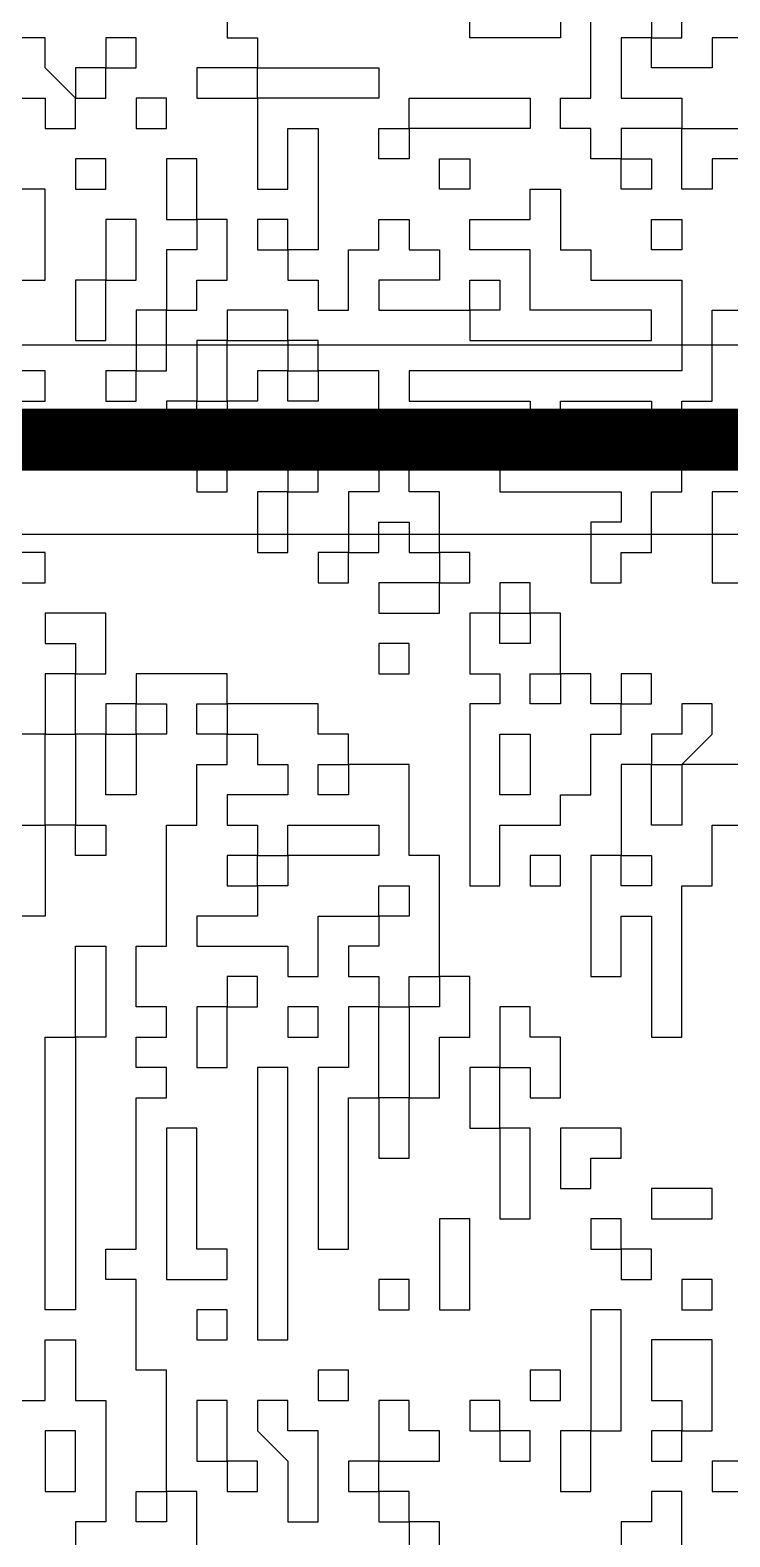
# Model space of a CAD drawing. Header units: inches. Extents: x 0.02 to 6.01, y 0.01 to 5.6.
# Drawn here: x 2.0754 to 2.1883, y 2.3119 to 2.5553 of the extents above; entities that cross this region are included whole.
import ezdxf

# ---------------------------------------------------------------- set-up
doc = ezdxf.new("R2010")
doc.units = ezdxf.units.IN
doc.header["$MEASUREMENT"] = 0
for name, color, linetype in [('Bottom Layer', 5, 'Continuous'), ('Bottom Overlay', 54, 'Continuous'), ('Top Layer', 1, 'Continuous')]:
    doc.layers.add(name, color=color, linetype=linetype)

msp = doc.modelspace()

# ---------------------------------------------------------------- linework, layer by layer
at = {"layer": 'Bottom Layer'}
msp.add_lwpolyline([(3.00371, 0.01993, 0.01, 0.01, -0.378866), (0.02422, 2.65597, 0.01, 0.01, 0)], format="xyseb", dxfattribs=at)
at = {"layer": 'Bottom Overlay'}
for p, q in [((2.1072, 2.55897), (2.1072, 2.55408)), ((2.14635, 2.55408), (2.14635, 2.55897)), ((2.16103, 2.55897), (2.16103, 2.55408)), ((2.16592, 2.54429), (2.16592, 2.55897)), ((2.17571, 2.55897), (2.17571, 2.55408)), ((2.1806, 2.55408), (2.1806, 2.55897)), ((2.07784, 2.55408), (2.07295, 2.55408)), ((2.07784, 2.54919), (2.07784, 2.55408)), ((2.09252, 2.55408), (2.08763, 2.55408)), ((2.08763, 2.55408), (2.08763, 2.54919)), ((2.09252, 2.54919), (2.09252, 2.55408)), ((2.1072, 2.55408), (2.11209, 2.55408)), ((2.11209, 2.55408), (2.11209, 2.54919)), ((2.15124, 2.55408), (2.14635, 2.55408)), ((2.15613, 2.55408), (2.15124, 2.55408)), ((2.16103, 2.55408), (2.15613, 2.55408)), ((2.17571, 2.55408), (2.17081, 2.55408)), ((2.17081, 2.55408), (2.17081, 2.54429)), ((2.17571, 2.54919), (2.17571, 2.55408)), ((2.17571, 2.55408), (2.1806, 2.55408)), ((2.19039, 2.55408), (2.18549, 2.55408)), ((2.18549, 2.55408), (2.18549, 2.54919)), ((2.08273, 2.54429), (2.07784, 2.54919)), ((2.08763, 2.54919), (2.08273, 2.54919)), ((2.08273, 2.54919), (2.08273, 2.54429)), ((2.08763, 2.54919), (2.09252, 2.54919)), ((2.08763, 2.54429), (2.08763, 2.54919)), ((2.11209, 2.54919), (2.10231, 2.54919)), ((2.10231, 2.54919), (2.10231, 2.54429)), ((2.11209, 2.54429), (2.11209, 2.54919)), ((2.11209, 2.54919), (2.12188, 2.54919)), ((2.12188, 2.54919), (2.12677, 2.54919)), ((2.12677, 2.54919), (2.13167, 2.54919)), ((2.13167, 2.54919), (2.13167, 2.54429)), ((2.18549, 2.54919), (2.17571, 2.54919)), ((2.06805, 2.54429), (2.07784, 2.54429)), ((2.07784, 2.54429), (2.07784, 2.5394)), ((2.08273, 2.54429), (2.08763, 2.54429)), ((2.08273, 2.5394), (2.08273, 2.54429)), ((2.09741, 2.54429), (2.09252, 2.54429)), ((2.09252, 2.54429), (2.09252, 2.5394)), ((2.09741, 2.5394), (2.09741, 2.54429)), ((2.10231, 2.54429), (2.11209, 2.54429)), ((2.13167, 2.54429), (2.11209, 2.54429)), ((2.11209, 2.54429), (2.11209, 2.52961)), ((2.13656, 2.5394), (2.13656, 2.54429)), ((2.13656, 2.54429), (2.15613, 2.54429)), ((2.15613, 2.54429), (2.15613, 2.5394)), ((2.16103, 2.5394), (2.16103, 2.54429)), ((2.16103, 2.54429), (2.16592, 2.54429)), ((2.17081, 2.54429), (2.1806, 2.54429)), ((2.1806, 2.54429), (2.1806, 2.5394)), ((2.07784, 2.5394), (2.08273, 2.5394)), ((2.09252, 2.5394), (2.09741, 2.5394)), ((2.11699, 2.52961), (2.11699, 2.5394)), ((2.11699, 2.5394), (2.12188, 2.5394)), ((2.12188, 2.5394), (2.12188, 2.51983)), ((2.13167, 2.53451), (2.13167, 2.5394)), ((2.13167, 2.5394), (2.13656, 2.5394)), ((2.13656, 2.5394), (2.13656, 2.53451)), ((2.14145, 2.5394), (2.13656, 2.5394)), ((2.14635, 2.5394), (2.14145, 2.5394)), ((2.15613, 2.5394), (2.14635, 2.5394)), ((2.16592, 2.5394), (2.16103, 2.5394)), ((2.16592, 2.53451), (2.16592, 2.5394)), ((2.1806, 2.5394), (2.17081, 2.5394)), ((2.17081, 2.5394), (2.17081, 2.53451)), ((2.1806, 2.52961), (2.1806, 2.5394)), ((2.1806, 2.5394), (2.20996, 2.5394)), ((2.08763, 2.53451), (2.08273, 2.53451)), ((2.08273, 2.53451), (2.08273, 2.52961)), ((2.08763, 2.52961), (2.08763, 2.53451)), ((2.10231, 2.53451), (2.09741, 2.53451)), ((2.09741, 2.53451), (2.09741, 2.52961)), ((2.10231, 2.52472), (2.10231, 2.53451)), ((2.13656, 2.53451), (2.13167, 2.53451)), ((2.14145, 2.52961), (2.14145, 2.53451)), ((2.14145, 2.53451), (2.14635, 2.53451)), ((2.14635, 2.53451), (2.14635, 2.52961)), ((2.17081, 2.53451), (2.16592, 2.53451)), ((2.17081, 2.53451), (2.17571, 2.53451)), ((2.17081, 2.52961), (2.17081, 2.53451)), ((2.17571, 2.53451), (2.17571, 2.52961)), ((2.19528, 2.53451), (2.18549, 2.53451)), ((2.18549, 2.53451), (2.18549, 2.52961)), ((2.07784, 2.52961), (2.07295, 2.52961)), ((2.07784, 2.51493), (2.07784, 2.52961)), ((2.08273, 2.52961), (2.08763, 2.52961)), ((2.09741, 2.52961), (2.09741, 2.52472)), ((2.11209, 2.52961), (2.11699, 2.52961)), ((2.14635, 2.52961), (2.14145, 2.52961)), ((2.15613, 2.52472), (2.15613, 2.52961)), ((2.15613, 2.52961), (2.16103, 2.52961)), ((2.16103, 2.52961), (2.16103, 2.51983)), ((2.17571, 2.52961), (2.17081, 2.52961)), ((2.18549, 2.52961), (2.1806, 2.52961)), ((2.09252, 2.52472), (2.08763, 2.52472)), ((2.08763, 2.52472), (2.08763, 2.51493)), ((2.09252, 2.51493), (2.09252, 2.52472)), ((2.09741, 2.52472), (2.10231, 2.52472)), ((2.10231, 2.52472), (2.10231, 2.51983)), ((2.1072, 2.52472), (2.10231, 2.52472)), ((2.1072, 2.51493), (2.1072, 2.52472)), ((2.11699, 2.52472), (2.11209, 2.52472)), ((2.11209, 2.52472), (2.11209, 2.51983)), ((2.11699, 2.51983), (2.11699, 2.52472)), ((2.13167, 2.51983), (2.13167, 2.52472)), ((2.13167, 2.52472), (2.13656, 2.52472)), ((2.13656, 2.52472), (2.13656, 2.51983)), ((2.14635, 2.51983), (2.14635, 2.52472)), ((2.14635, 2.52472), (2.15613, 2.52472)), ((2.17571, 2.51983), (2.17571, 2.52472)), ((2.17571, 2.52472), (2.1806, 2.52472)), ((2.1806, 2.52472), (2.1806, 2.51983)), ((2.10231, 2.51983), (2.09741, 2.51983)), ((2.09741, 2.51983), (2.09741, 2.51004)), ((2.11209, 2.51983), (2.11699, 2.51983)), ((2.12188, 2.51983), (2.11699, 2.51983)), ((2.11699, 2.51983), (2.11699, 2.51493)), ((2.12677, 2.51004), (2.12677, 2.51983)), ((2.12677, 2.51983), (2.13167, 2.51983)), ((2.13656, 2.51983), (2.14145, 2.51983)), ((2.14145, 2.51983), (2.14145, 2.51493)), ((2.15613, 2.51983), (2.14635, 2.51983)), ((2.15613, 2.51004), (2.15613, 2.51983)), ((2.16103, 2.51983), (2.16592, 2.51983)), ((2.16592, 2.51983), (2.16592, 2.51493)), ((2.1806, 2.51983), (2.17571, 2.51983)), ((2.07295, 2.51493), (2.07784, 2.51493)), ((2.08763, 2.51493), (2.08273, 2.51493)), ((2.08273, 2.51493), (2.08273, 2.50515)), ((2.08763, 2.51493), (2.09252, 2.51493)), ((2.08763, 2.50515), (2.08763, 2.51493)), ((2.10231, 2.51004), (2.10231, 2.51493)), ((2.10231, 2.51493), (2.1072, 2.51493)), ((2.11699, 2.51493), (2.12188, 2.51493)), ((2.12188, 2.51493), (2.12188, 2.51004)), ((2.14145, 2.51493), (2.13167, 2.51493)), ((2.13167, 2.51493), (2.13167, 2.51004)), ((2.14635, 2.51493), (2.15124, 2.51493)), ((2.14635, 2.51004), (2.14635, 2.51493)), ((2.15124, 2.51493), (2.15124, 2.51004)), ((2.16592, 2.51493), (2.1806, 2.51493)), ((2.1806, 2.51493), (2.1806, 2.50025)), ((2.09741, 2.51004), (2.09252, 2.51004)), ((2.09252, 2.51004), (2.09252, 2.50025)), ((2.09741, 2.51004), (2.10231, 2.51004)), ((2.09741, 2.50025), (2.09741, 2.51004)), ((2.11699, 2.51004), (2.1072, 2.51004)), ((2.1072, 2.51004), (2.1072, 2.50515)), ((2.11699, 2.50515), (2.11699, 2.51004)), ((2.12188, 2.51004), (2.12677, 2.51004)), ((2.13167, 2.51004), (2.14635, 2.51004)), ((2.15124, 2.51004), (2.14635, 2.51004)), ((2.14635, 2.51004), (2.14635, 2.50515)), ((2.17571, 2.51004), (2.15613, 2.51004)), ((2.17571, 2.50515), (2.17571, 2.51004)), ((2.18549, 2.49536), (2.18549, 2.51004)), ((2.18549, 2.51004), (2.19039, 2.51004)), ((2.08273, 2.50515), (2.08763, 2.50515)), ((2.1072, 2.50515), (2.10231, 2.50515)), ((2.10231, 2.50515), (2.10231, 2.49536)), ((2.1072, 2.50515), (2.11209, 2.50515)), ((2.1072, 2.49536), (2.1072, 2.50515)), ((2.11209, 2.50515), (2.11699, 2.50515)), ((2.11699, 2.50515), (2.11699, 2.50025)), ((2.12188, 2.50515), (2.11699, 2.50515)), ((2.12188, 2.50025), (2.12188, 2.50515)), ((2.14635, 2.50515), (2.17571, 2.50515)), ((2.07784, 2.50025), (2.06805, 2.50025)), ((2.07784, 2.49536), (2.07784, 2.50025)), ((2.09252, 2.50025), (2.08763, 2.50025)), ((2.08763, 2.50025), (2.08763, 2.49536)), ((2.09252, 2.50025), (2.09741, 2.50025)), ((2.09252, 2.49536), (2.09252, 2.50025)), ((2.11699, 2.50025), (2.11209, 2.50025)), ((2.11209, 2.50025), (2.11209, 2.49536)), ((2.11699, 2.49536), (2.11699, 2.50025)), ((2.11699, 2.50025), (2.12188, 2.50025)), ((2.12188, 2.50025), (2.12188, 2.49536)), ((2.13167, 2.50025), (2.12188, 2.50025)), ((2.13167, 2.49047), (2.13167, 2.50025)), ((2.1806, 2.50025), (2.13656, 2.50025)), ((2.13656, 2.50025), (2.13656, 2.49536)), ((2.06805, 2.49536), (2.07784, 2.49536)), ((2.08763, 2.49536), (2.09252, 2.49536)), ((2.10231, 2.49536), (2.09741, 2.49536)), ((2.09741, 2.49536), (2.09741, 2.48557)), ((2.10231, 2.49047), (2.10231, 2.49536)), ((2.10231, 2.49536), (2.1072, 2.49536)), ((2.1072, 2.49536), (2.1072, 2.49047)), ((2.11209, 2.49536), (2.1072, 2.49536)), ((2.12188, 2.49536), (2.11699, 2.49536)), ((2.13656, 2.49536), (2.15613, 2.49536)), ((2.15613, 2.49536), (2.15613, 2.49047)), ((2.16103, 2.49047), (2.16103, 2.49536)), ((2.16103, 2.49536), (2.17571, 2.49536)), ((2.17571, 2.49536), (2.17571, 2.49047)), ((2.1806, 2.48068), (2.1806, 2.49536)), ((2.1806, 2.49536), (2.18549, 2.49536)), ((2.1072, 2.49047), (2.10231, 2.49047)), ((2.1072, 2.48068), (2.1072, 2.49047)), ((2.1072, 2.49047), (2.11209, 2.49047)), ((2.11209, 2.49047), (2.11209, 2.48557)), ((2.11699, 2.48557), (2.11699, 2.49047)), ((2.11699, 2.49047), (2.12188, 2.49047)), ((2.12188, 2.49047), (2.12188, 2.48557)), ((2.12677, 2.48557), (2.12677, 2.49047)), ((2.12677, 2.49047), (2.13167, 2.49047)), ((2.15613, 2.49047), (2.14635, 2.49047)), ((2.14635, 2.49047), (2.14635, 2.48557)), ((2.16592, 2.49047), (2.16103, 2.49047)), ((2.17571, 2.49047), (2.16592, 2.49047)), ((2.19039, 2.49047), (2.18549, 2.49047)), ((2.18549, 2.49047), (2.18549, 2.48557)), ((2.09741, 2.48557), (2.10231, 2.48557)), ((2.10231, 2.48557), (2.10231, 2.48068)), ((2.11209, 2.48557), (2.11699, 2.48557)), ((2.12188, 2.48557), (2.11699, 2.48557)), ((2.11699, 2.48557), (2.11699, 2.48068)), ((2.12188, 2.48068), (2.12188, 2.48557)), ((2.12188, 2.48557), (2.12677, 2.48557)), ((2.13656, 2.48557), (2.13167, 2.48557)), ((2.13167, 2.48557), (2.13167, 2.48068)), ((2.13656, 2.48068), (2.13656, 2.48557)), ((2.14635, 2.48557), (2.15124, 2.48557)), ((2.15124, 2.48557), (2.15124, 2.48068)), ((2.18549, 2.48557), (2.20507, 2.48557)), ((2.10231, 2.48068), (2.1072, 2.48068)), ((2.11699, 2.48068), (2.11209, 2.48068)), ((2.11209, 2.48068), (2.11209, 2.47089)), ((2.11699, 2.48068), (2.12188, 2.48068)), ((2.11699, 2.47089), (2.11699, 2.48068)), ((2.13167, 2.48068), (2.12677, 2.48068)), ((2.12677, 2.48068), (2.12677, 2.47579)), ((2.14145, 2.48068), (2.13656, 2.48068)), ((2.14145, 2.47089), (2.14145, 2.48068)), ((2.15124, 2.48068), (2.17081, 2.48068)), ((2.17081, 2.48068), (2.17081, 2.47579)), ((2.17571, 2.47089), (2.17571, 2.48068)), ((2.17571, 2.48068), (2.1806, 2.48068)), ((2.20507, 2.48068), (2.18549, 2.48068)), ((2.18549, 2.48068), (2.18549, 2.466)), ((2.12677, 2.47579), (2.12677, 2.47089)), ((2.13167, 2.47089), (2.13167, 2.47579)), ((2.13167, 2.47579), (2.13656, 2.47579)), ((2.13656, 2.47579), (2.13656, 2.47089)), ((2.17081, 2.47579), (2.16592, 2.47579)), ((2.16592, 2.47579), (2.16592, 2.466)), ((2.07784, 2.47089), (2.07295, 2.47089)), ((2.07784, 2.466), (2.07784, 2.47089)), ((2.11209, 2.47089), (2.11699, 2.47089)), ((2.12677, 2.47089), (2.12188, 2.47089)), ((2.12188, 2.47089), (2.12188, 2.466)), ((2.12677, 2.47089), (2.13167, 2.47089)), ((2.12677, 2.466), (2.12677, 2.47089)), ((2.13656, 2.47089), (2.14145, 2.47089)), ((2.14145, 2.47089), (2.14145, 2.466)), ((2.14635, 2.47089), (2.14145, 2.47089)), ((2.14635, 2.466), (2.14635, 2.47089)), ((2.17081, 2.466), (2.17081, 2.47089)), ((2.17081, 2.47089), (2.17571, 2.47089)), ((2.07295, 2.466), (2.07784, 2.466)), ((2.12188, 2.466), (2.12677, 2.466)), ((2.14145, 2.466), (2.13167, 2.466)), ((2.13167, 2.466), (2.13167, 2.46111)), ((2.14145, 2.466), (2.14635, 2.466)), ((2.14145, 2.46111), (2.14145, 2.466)), ((2.15613, 2.466), (2.15124, 2.466)), ((2.15124, 2.466), (2.15124, 2.46111)), ((2.15613, 2.46111), (2.15613, 2.466)), ((2.16592, 2.466), (2.17081, 2.466)), ((2.18549, 2.466), (2.19039, 2.466)), ((2.08763, 2.46111), (2.07784, 2.46111)), ((2.07784, 2.46111), (2.07784, 2.45621)), ((2.08763, 2.45132), (2.08763, 2.46111)), ((2.13167, 2.46111), (2.14145, 2.46111)), ((2.15124, 2.46111), (2.14635, 2.46111)), ((2.14635, 2.46111), (2.14635, 2.45132)), ((2.15124, 2.45621), (2.15124, 2.46111)), ((2.15124, 2.46111), (2.15613, 2.46111)), ((2.15613, 2.46111), (2.15613, 2.45621)), ((2.16103, 2.46111), (2.15613, 2.46111)), ((2.16103, 2.45132), (2.16103, 2.46111)), ((2.07784, 2.45621), (2.08273, 2.45621)), ((2.08273, 2.45621), (2.08273, 2.45132)), ((2.13656, 2.45621), (2.13167, 2.45621)), ((2.13167, 2.45621), (2.13167, 2.45132)), ((2.13656, 2.45132), (2.13656, 2.45621)), ((2.15613, 2.45621), (2.15124, 2.45621)), ((2.08273, 2.45132), (2.07784, 2.45132)), ((2.07784, 2.45132), (2.07784, 2.44153)), ((2.08273, 2.44153), (2.08273, 2.45132)), ((2.08273, 2.45132), (2.08763, 2.45132)), ((2.1072, 2.45132), (2.09252, 2.45132)), ((2.09252, 2.45132), (2.09252, 2.44643)), ((2.1072, 2.44643), (2.1072, 2.45132)), ((2.13167, 2.45132), (2.13656, 2.45132)), ((2.14635, 2.45132), (2.15124, 2.45132)), ((2.15124, 2.45132), (2.15124, 2.44643)), ((2.15613, 2.45132), (2.16103, 2.45132)), ((2.15613, 2.44643), (2.15613, 2.45132)), ((2.16103, 2.45132), (2.16103, 2.44643)), ((2.16592, 2.45132), (2.16103, 2.45132)), ((2.16592, 2.44643), (2.16592, 2.45132)), ((2.17571, 2.45132), (2.17081, 2.45132)), ((2.17081, 2.45132), (2.17081, 2.44643)), ((2.17571, 2.44643), (2.17571, 2.45132)), ((2.09252, 2.44643), (2.08763, 2.44643)), ((2.08763, 2.44643), (2.08763, 2.44153)), ((2.09252, 2.44643), (2.09741, 2.44643)), ((2.09252, 2.44153), (2.09252, 2.44643)), ((2.09741, 2.44643), (2.09741, 2.44153)), ((2.10231, 2.44153), (2.10231, 2.44643)), ((2.10231, 2.44643), (2.1072, 2.44643)), ((2.1072, 2.44643), (2.1072, 2.44153)), ((2.12188, 2.44643), (2.1072, 2.44643)), ((2.12188, 2.44153), (2.12188, 2.44643)), ((2.15124, 2.44643), (2.14635, 2.44643)), ((2.14635, 2.44643), (2.14635, 2.44153)), ((2.16103, 2.44643), (2.15613, 2.44643)), ((2.17081, 2.44643), (2.16592, 2.44643)), ((2.17081, 2.44643), (2.17571, 2.44643)), ((2.17081, 2.44153), (2.17081, 2.44643)), ((2.18549, 2.44643), (2.1806, 2.44643)), ((2.1806, 2.44643), (2.1806, 2.44153)), ((2.18549, 2.44153), (2.18549, 2.44643)), ((2.07784, 2.44153), (2.05827, 2.44153)), ((2.07784, 2.42685), (2.07784, 2.44153)), ((2.07784, 2.44153), (2.08273, 2.44153)), ((2.08273, 2.44153), (2.08273, 2.43664)), ((2.08763, 2.44153), (2.08273, 2.44153)), ((2.08763, 2.43664), (2.08763, 2.44153)), ((2.08763, 2.44153), (2.09252, 2.44153)), ((2.09741, 2.44153), (2.09252, 2.44153)), ((2.09252, 2.44153), (2.09252, 2.43175)), ((2.1072, 2.44153), (2.10231, 2.44153)), ((2.1072, 2.43664), (2.1072, 2.44153)), ((2.1072, 2.44153), (2.11209, 2.44153)), ((2.11209, 2.44153), (2.11209, 2.43664)), ((2.12677, 2.44153), (2.12188, 2.44153)), ((2.12677, 2.43664), (2.12677, 2.44153)), ((2.14635, 2.44153), (2.14635, 2.41707)), ((2.15124, 2.43664), (2.15124, 2.44153)), ((2.15124, 2.44153), (2.15613, 2.44153)), ((2.15613, 2.44153), (2.15613, 2.43175)), ((2.16592, 2.43175), (2.16592, 2.44153)), ((2.16592, 2.44153), (2.17081, 2.44153)), ((2.1806, 2.44153), (2.17571, 2.44153)), ((2.17571, 2.44153), (2.17571, 2.43664)), ((2.1806, 2.43664), (2.18549, 2.44153)), ((2.08273, 2.43664), (2.08273, 2.42685)), ((2.08763, 2.43175), (2.08763, 2.43664)), ((2.10231, 2.42685), (2.10231, 2.43664)), ((2.10231, 2.43664), (2.1072, 2.43664)), ((2.11209, 2.43664), (2.11699, 2.43664)), ((2.11699, 2.43664), (2.11699, 2.43175)), ((2.12188, 2.43664), (2.12677, 2.43664)), ((2.12188, 2.43175), (2.12188, 2.43664)), ((2.12677, 2.43664), (2.12677, 2.43175)), ((2.13656, 2.43664), (2.12677, 2.43664)), ((2.13656, 2.42196), (2.13656, 2.43664)), ((2.15124, 2.43175), (2.15124, 2.43664)), ((2.17571, 2.43664), (2.17081, 2.43664)), ((2.17081, 2.43664), (2.17081, 2.42196)), ((2.17571, 2.42685), (2.17571, 2.43664)), ((2.17571, 2.43664), (2.1806, 2.43664)), ((2.1806, 2.43664), (2.1806, 2.43175)), ((2.19039, 2.43664), (2.1806, 2.43664)), ((2.09252, 2.43175), (2.08763, 2.43175)), ((2.11699, 2.43175), (2.1072, 2.43175)), ((2.1072, 2.43175), (2.1072, 2.42685)), ((2.12677, 2.43175), (2.12188, 2.43175)), ((2.15613, 2.43175), (2.15124, 2.43175)), ((2.16103, 2.42685), (2.16103, 2.43175)), ((2.16103, 2.43175), (2.16592, 2.43175)), ((2.1806, 2.43175), (2.1806, 2.42685)), ((2.07295, 2.42685), (2.07784, 2.42685)), ((2.07784, 2.42685), (2.07784, 2.41217)), ((2.08273, 2.42685), (2.07784, 2.42685)), ((2.08273, 2.42685), (2.08763, 2.42685)), ((2.08273, 2.42196), (2.08273, 2.42685)), ((2.08763, 2.42685), (2.08763, 2.42196)), ((2.09741, 2.40728), (2.09741, 2.42685)), ((2.09741, 2.42685), (2.10231, 2.42685)), ((2.1072, 2.42685), (2.11209, 2.42685)), ((2.11209, 2.42685), (2.11209, 2.42196)), ((2.11699, 2.42196), (2.11699, 2.42685)), ((2.11699, 2.42685), (2.12188, 2.42685)), ((2.12188, 2.42685), (2.12677, 2.42685)), ((2.12677, 2.42685), (2.13167, 2.42685)), ((2.13167, 2.42685), (2.13167, 2.42196)), ((2.15124, 2.41707), (2.15124, 2.42685)), ((2.15124, 2.42685), (2.16103, 2.42685)), ((2.1806, 2.42685), (2.17571, 2.42685)), ((2.18549, 2.41707), (2.18549, 2.42685)), ((2.18549, 2.42685), (2.19039, 2.42685)), ((2.08763, 2.42196), (2.08273, 2.42196)), ((2.11209, 2.42196), (2.1072, 2.42196)), ((2.1072, 2.42196), (2.1072, 2.41707)), ((2.11209, 2.41707), (2.11209, 2.42196)), ((2.11209, 2.42196), (2.11699, 2.42196)), ((2.11699, 2.42196), (2.11699, 2.41707)), ((2.13167, 2.42196), (2.11699, 2.42196)), ((2.14145, 2.42196), (2.13656, 2.42196)), ((2.14145, 2.40239), (2.14145, 2.42196)), ((2.16103, 2.42196), (2.15613, 2.42196)), ((2.15613, 2.42196), (2.15613, 2.41707)), ((2.16103, 2.41707), (2.16103, 2.42196)), ((2.17081, 2.42196), (2.16592, 2.42196)), ((2.16592, 2.42196), (2.16592, 2.40239)), ((2.17081, 2.41707), (2.17081, 2.42196)), ((2.17081, 2.42196), (2.17571, 2.42196)), ((2.17571, 2.42196), (2.17571, 2.41707)), ((2.1072, 2.41707), (2.11209, 2.41707)), ((2.11699, 2.41707), (2.11209, 2.41707)), ((2.11209, 2.41707), (2.11209, 2.41217)), ((2.13167, 2.41707), (2.13656, 2.41707)), ((2.13167, 2.41217), (2.13167, 2.41707)), ((2.13656, 2.41707), (2.13656, 2.41217)), ((2.14635, 2.41707), (2.15124, 2.41707)), ((2.15613, 2.41707), (2.16103, 2.41707)), ((2.17571, 2.41707), (2.17081, 2.41707)), ((2.1806, 2.3926), (2.1806, 2.41707)), ((2.1806, 2.41707), (2.18549, 2.41707)), ((2.07784, 2.41217), (2.07295, 2.41217)), ((2.11209, 2.41217), (2.10231, 2.41217)), ((2.10231, 2.41217), (2.10231, 2.40728)), ((2.12188, 2.40239), (2.12188, 2.41217)), ((2.12188, 2.41217), (2.13167, 2.41217)), ((2.13656, 2.41217), (2.13167, 2.41217)), ((2.13167, 2.41217), (2.13167, 2.40728)), ((2.17081, 2.40239), (2.17081, 2.41217)), ((2.17081, 2.41217), (2.17571, 2.41217)), ((2.17571, 2.41217), (2.17571, 2.3926)), ((2.08273, 2.3926), (2.08273, 2.40728)), ((2.08273, 2.40728), (2.08763, 2.40728)), ((2.08763, 2.40728), (2.08763, 2.39749)), ((2.09252, 2.39749), (2.09252, 2.40728)), ((2.09252, 2.40728), (2.09741, 2.40728)), ((2.10231, 2.40728), (2.11699, 2.40728)), ((2.11699, 2.40728), (2.11699, 2.40239)), ((2.13167, 2.40728), (2.12677, 2.40728)), ((2.12677, 2.40728), (2.12677, 2.40239)), ((2.11209, 2.40239), (2.1072, 2.40239)), ((2.1072, 2.40239), (2.1072, 2.39749)), ((2.11209, 2.39749), (2.11209, 2.40239)), ((2.11699, 2.40239), (2.12188, 2.40239)), ((2.12677, 2.40239), (2.13167, 2.40239)), ((2.13167, 2.40239), (2.13167, 2.39749)), ((2.13656, 2.39749), (2.13656, 2.40239)), ((2.13656, 2.40239), (2.14145, 2.40239)), ((2.14145, 2.40239), (2.14145, 2.39749)), ((2.14635, 2.40239), (2.14145, 2.40239)), ((2.14635, 2.3926), (2.14635, 2.40239)), ((2.16592, 2.40239), (2.17081, 2.40239)), ((2.08763, 2.39749), (2.08763, 2.3926)), ((2.09741, 2.39749), (2.09252, 2.39749)), ((2.09741, 2.3926), (2.09741, 2.39749)), ((2.1072, 2.39749), (2.10231, 2.39749)), ((2.10231, 2.39749), (2.10231, 2.38771)), ((2.1072, 2.39749), (2.11209, 2.39749)), ((2.1072, 2.38771), (2.1072, 2.39749)), ((2.12188, 2.39749), (2.11699, 2.39749)), ((2.11699, 2.39749), (2.11699, 2.3926)), ((2.12188, 2.3926), (2.12188, 2.39749)), ((2.13167, 2.39749), (2.12677, 2.39749)), ((2.12677, 2.39749), (2.12677, 2.38771)), ((2.13167, 2.38281), (2.13167, 2.39749)), ((2.13167, 2.39749), (2.13656, 2.39749)), ((2.13656, 2.39749), (2.13656, 2.3926)), ((2.14145, 2.39749), (2.13656, 2.39749)), ((2.15613, 2.39749), (2.15124, 2.39749)), ((2.15124, 2.39749), (2.15124, 2.38771)), ((2.15613, 2.3926), (2.15613, 2.39749)), ((2.07784, 2.35345), (2.07784, 2.3926)), ((2.07784, 2.3926), (2.08273, 2.3926)), ((2.08273, 2.3926), (2.08273, 2.34856)), ((2.08763, 2.3926), (2.08273, 2.3926)), ((2.09252, 2.38771), (2.09252, 2.3926)), ((2.09252, 2.3926), (2.09741, 2.3926)), ((2.11699, 2.3926), (2.12188, 2.3926)), ((2.13656, 2.3926), (2.13656, 2.38281)), ((2.14145, 2.38281), (2.14145, 2.3926)), ((2.14145, 2.3926), (2.14635, 2.3926)), ((2.16103, 2.3926), (2.15613, 2.3926)), ((2.16103, 2.38281), (2.16103, 2.3926)), ((2.17571, 2.3926), (2.1806, 2.3926)), ((2.09741, 2.38771), (2.09252, 2.38771)), ((2.09741, 2.38281), (2.09741, 2.38771)), ((2.10231, 2.38771), (2.1072, 2.38771)), ((2.11699, 2.38771), (2.11209, 2.38771)), ((2.11209, 2.38771), (2.11209, 2.34367)), ((2.11699, 2.35345), (2.11699, 2.38771)), ((2.12677, 2.38771), (2.12188, 2.38771)), ((2.12188, 2.38771), (2.12188, 2.35835)), ((2.15124, 2.38771), (2.14635, 2.38771)), ((2.14635, 2.38771), (2.14635, 2.37792)), ((2.15124, 2.38771), (2.15613, 2.38771)), ((2.15124, 2.37792), (2.15124, 2.38771)), ((2.15613, 2.38771), (2.15613, 2.38281)), ((2.09252, 2.35835), (2.09252, 2.38281)), ((2.09252, 2.38281), (2.09741, 2.38281)), ((2.12677, 2.35835), (2.12677, 2.38281)), ((2.12677, 2.38281), (2.13167, 2.38281)), ((2.13656, 2.38281), (2.13167, 2.38281)), ((2.13167, 2.38281), (2.13167, 2.37303)), ((2.13656, 2.37303), (2.13656, 2.38281)), ((2.13656, 2.38281), (2.14145, 2.38281)), ((2.15613, 2.38281), (2.16103, 2.38281)), ((2.10231, 2.37792), (2.09741, 2.37792)), ((2.09741, 2.37792), (2.09741, 2.35345)), ((2.10231, 2.35835), (2.10231, 2.37792)), ((2.14635, 2.37792), (2.15124, 2.37792)), ((2.15124, 2.37792), (2.15124, 2.36813)), ((2.15613, 2.37792), (2.15124, 2.37792)), ((2.15613, 2.36324), (2.15613, 2.37792)), ((2.17081, 2.37792), (2.16103, 2.37792)), ((2.16103, 2.37792), (2.16103, 2.36813)), ((2.17081, 2.37303), (2.17081, 2.37792)), ((2.13167, 2.37303), (2.13656, 2.37303)), ((2.16592, 2.36813), (2.16592, 2.37303)), ((2.16592, 2.37303), (2.17081, 2.37303)), ((2.15124, 2.36813), (2.15124, 2.36324)), ((2.16103, 2.36813), (2.16592, 2.36813)), ((2.18549, 2.36813), (2.17571, 2.36813)), ((2.17571, 2.36813), (2.17571, 2.36324)), ((2.18549, 2.36324), (2.18549, 2.36813)), ((2.14635, 2.36324), (2.14145, 2.36324)), ((2.14145, 2.36324), (2.14145, 2.35345)), ((2.14635, 2.34856), (2.14635, 2.36324)), ((2.15124, 2.36324), (2.15613, 2.36324)), ((2.17081, 2.36324), (2.16592, 2.36324)), ((2.16592, 2.36324), (2.16592, 2.35835)), ((2.17081, 2.35835), (2.17081, 2.36324)), ((2.17571, 2.36324), (2.18549, 2.36324)), ((2.08763, 2.35345), (2.08763, 2.35835)), ((2.08763, 2.35835), (2.09252, 2.35835)), ((2.1072, 2.35835), (2.10231, 2.35835)), ((2.1072, 2.35345), (2.1072, 2.35835)), ((2.12188, 2.35835), (2.12677, 2.35835)), ((2.16592, 2.35835), (2.17081, 2.35835)), ((2.17081, 2.35835), (2.17081, 2.35345)), ((2.17571, 2.35835), (2.17081, 2.35835)), ((2.17571, 2.35345), (2.17571, 2.35835)), ((2.07784, 2.34856), (2.07784, 2.35345)), ((2.09252, 2.35345), (2.08763, 2.35345)), ((2.09252, 2.33877), (2.09252, 2.35345)), ((2.09741, 2.35345), (2.1072, 2.35345)), ((2.11699, 2.34856), (2.11699, 2.35345)), ((2.13656, 2.35345), (2.13167, 2.35345)), ((2.13167, 2.35345), (2.13167, 2.34856)), ((2.13656, 2.34856), (2.13656, 2.35345)), ((2.14145, 2.35345), (2.14145, 2.34856)), ((2.17081, 2.35345), (2.17571, 2.35345)), ((2.18549, 2.35345), (2.1806, 2.35345)), ((2.1806, 2.35345), (2.1806, 2.34856)), ((2.18549, 2.34856), (2.18549, 2.35345)), ((2.08273, 2.34856), (2.07784, 2.34856)), ((2.1072, 2.34856), (2.10231, 2.34856)), ((2.10231, 2.34856), (2.10231, 2.34367)), ((2.1072, 2.34367), (2.1072, 2.34856)), ((2.11699, 2.34367), (2.11699, 2.34856)), ((2.13167, 2.34856), (2.13656, 2.34856)), ((2.14145, 2.34856), (2.14635, 2.34856)), ((2.17081, 2.34856), (2.16592, 2.34856)), ((2.16592, 2.34856), (2.16592, 2.32899)), ((2.17081, 2.33877), (2.17081, 2.34856)), ((2.1806, 2.34856), (2.18549, 2.34856)), ((2.07784, 2.33388), (2.07784, 2.34367)), ((2.07784, 2.34367), (2.08273, 2.34367)), ((2.08273, 2.34367), (2.08273, 2.33388)), ((2.10231, 2.34367), (2.1072, 2.34367)), ((2.11209, 2.34367), (2.11699, 2.34367)), ((2.18549, 2.34367), (2.17571, 2.34367)), ((2.17571, 2.34367), (2.17571, 2.33388)), ((2.18549, 2.33877), (2.18549, 2.34367)), ((2.09741, 2.33877), (2.09252, 2.33877)), ((2.09741, 2.3192), (2.09741, 2.33877)), ((2.12677, 2.33877), (2.12188, 2.33877)), ((2.12188, 2.33877), (2.12188, 2.33388)), ((2.12677, 2.33388), (2.12677, 2.33877)), ((2.16103, 2.33877), (2.15613, 2.33877)), ((2.15613, 2.33877), (2.15613, 2.33388)), ((2.16103, 2.33388), (2.16103, 2.33877)), ((2.17081, 2.33388), (2.17081, 2.33877)), ((2.18549, 2.32899), (2.18549, 2.33877)), ((2.07295, 2.33388), (2.07784, 2.33388)), ((2.08273, 2.33388), (2.08763, 2.33388)), ((2.08763, 2.33388), (2.08763, 2.31431)), ((2.1072, 2.33388), (2.10231, 2.33388)), ((2.10231, 2.33388), (2.10231, 2.32899)), ((2.1072, 2.32409), (2.1072, 2.33388)), ((2.11699, 2.33388), (2.11209, 2.33388)), ((2.11209, 2.33388), (2.11209, 2.32899)), ((2.11699, 2.32899), (2.11699, 2.33388)), ((2.12188, 2.33388), (2.12677, 2.33388)), ((2.13656, 2.33388), (2.13167, 2.33388)), ((2.13167, 2.33388), (2.13167, 2.32409)), ((2.13656, 2.32899), (2.13656, 2.33388)), ((2.15124, 2.33388), (2.14635, 2.33388)), ((2.14635, 2.33388), (2.14635, 2.32899)), ((2.15124, 2.32899), (2.15124, 2.33388)), ((2.15613, 2.33388), (2.16103, 2.33388)), ((2.17081, 2.32899), (2.17081, 2.33388)), ((2.17571, 2.33388), (2.1806, 2.33388)), ((2.1806, 2.33388), (2.1806, 2.32899)), ((2.08273, 2.32899), (2.07784, 2.32899)), ((2.07784, 2.32899), (2.07784, 2.3192)), ((2.08273, 2.3192), (2.08273, 2.32899)), ((2.10231, 2.32899), (2.10231, 2.32409)), ((2.11209, 2.32899), (2.11699, 2.32409)), ((2.12188, 2.32899), (2.11699, 2.32899)), ((2.12188, 2.31431), (2.12188, 2.32899)), ((2.14145, 2.32899), (2.13656, 2.32899)), ((2.14145, 2.32409), (2.14145, 2.32899)), ((2.14635, 2.32899), (2.15124, 2.32899)), ((2.15124, 2.32899), (2.15124, 2.32409)), ((2.15613, 2.32899), (2.15124, 2.32899)), ((2.15613, 2.32409), (2.15613, 2.32899)), ((2.16592, 2.32899), (2.16103, 2.32899)), ((2.16103, 2.32899), (2.16103, 2.3192)), ((2.16592, 2.32899), (2.17081, 2.32899)), ((2.16592, 2.3192), (2.16592, 2.32899)), ((2.1806, 2.32899), (2.17571, 2.32899)), ((2.17571, 2.32899), (2.17571, 2.32409)), ((2.1806, 2.32899), (2.18549, 2.32899)), ((2.1806, 2.32409), (2.1806, 2.32899)), ((2.10231, 2.32409), (2.1072, 2.32409)), ((2.1072, 2.32409), (2.1072, 2.3192)), ((2.11209, 2.32409), (2.1072, 2.32409)), ((2.11209, 2.3192), (2.11209, 2.32409)), ((2.11699, 2.32409), (2.11699, 2.31431)), ((2.13167, 2.32409), (2.12677, 2.32409)), ((2.12677, 2.32409), (2.12677, 2.3192)), ((2.13167, 2.32409), (2.14145, 2.32409)), ((2.13167, 2.3192), (2.13167, 2.32409)), ((2.15124, 2.32409), (2.15613, 2.32409)), ((2.17571, 2.32409), (2.1806, 2.32409)), ((2.19039, 2.32409), (2.18549, 2.32409)), ((2.18549, 2.32409), (2.18549, 2.3192)), ((2.07784, 2.3192), (2.08273, 2.3192)), ((2.09252, 2.31431), (2.09252, 2.3192)), ((2.09252, 2.3192), (2.09741, 2.3192)), ((2.09741, 2.3192), (2.09741, 2.31431)), ((2.10231, 2.3192), (2.09741, 2.3192)), ((2.10231, 2.30452), (2.10231, 2.3192)), ((2.1072, 2.3192), (2.11209, 2.3192)), ((2.12677, 2.3192), (2.13167, 2.3192)), ((2.13167, 2.3192), (2.13167, 2.31431)), ((2.13656, 2.3192), (2.13167, 2.3192)), ((2.13656, 2.31431), (2.13656, 2.3192)), ((2.16103, 2.3192), (2.16592, 2.3192)), ((2.1806, 2.3192), (2.17571, 2.3192)), ((2.17571, 2.3192), (2.17571, 2.31431)), ((2.1806, 2.29963), (2.1806, 2.3192)), ((2.18549, 2.3192), (2.19039, 2.3192)), ((2.08763, 2.31431), (2.08273, 2.31431)), ((2.08273, 2.31431), (2.08273, 2.30941)), ((2.09741, 2.31431), (2.09252, 2.31431)), ((2.11699, 2.31431), (2.12188, 2.31431)), ((2.13167, 2.31431), (2.13656, 2.31431)), ((2.13656, 2.31431), (2.13656, 2.30941)), ((2.14145, 2.31431), (2.13656, 2.31431)), ((2.14145, 2.30941), (2.14145, 2.31431)), ((2.17571, 2.31431), (2.17081, 2.31431)), ((2.17081, 2.31431), (2.17081, 2.29473))]:
    msp.add_line(p, q, dxfattribs=at)
at = {"layer": 'Top Layer'}
for p, q in [((2.4678, 2.50443), (1.01614, 2.50443)), ((1.01614, 2.47384), (2.47413, 2.47384))]:
    msp.add_line(p, q, dxfattribs=at)
for points in [[(3.00187, 0.01813, 0.01, 0.01, -0.378866), (0.02238, 2.65416, 0.01, 0.01, 0)], [(0.97858, 2.48913, 0.01, 0.01, 0), (2.47413, 2.48913, 0.01, 0.01, 0)]]:
    msp.add_lwpolyline(points, format="xyseb", dxfattribs=at)

doc.saveas('drawing.dxf')
